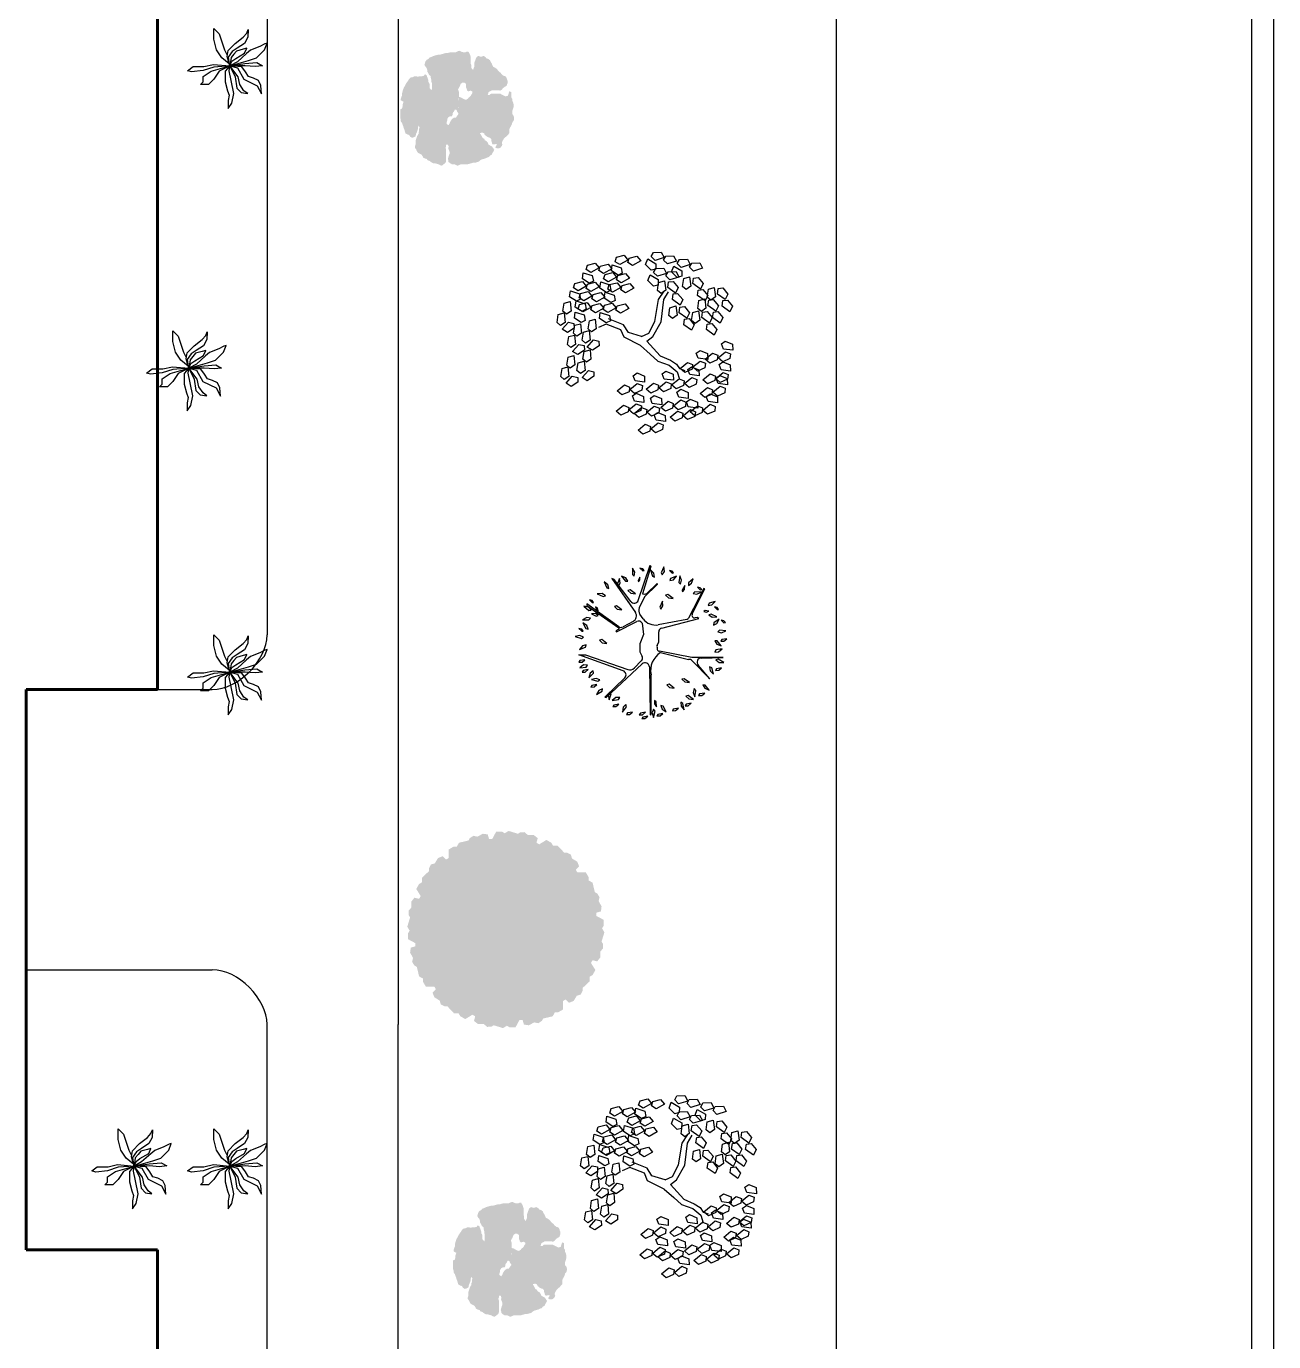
# Model space of a CAD drawing. Header units: millimetres. Extents: x -273369 to 399464, y -35443 to 194245.
# Drawn here: x -156769 to -145369, y -15001 to -2983 of the extents above; entities that cross this region are included whole.
import ezdxf

# ---------------------------------------------------------------- set-up
doc = ezdxf.new("R2010")
doc.units = ezdxf.units.MM
doc.linetypes.add('ACAD_ISO02W100', pattern=[15, 12, -3])
doc.layers.add('TREES', color=3, linetype='Continuous')

# ---------------------------------------------------------------- blocks, each defined once
blk = doc.blocks.new('R_TREE13')
at = {"layer": 'TREES', "color": 3}
for p, q in [((-577, 1185), (-609, 1159)), ((-575, 1160), (-577, 1185)), ((-331, 1155), (-407, 1192)), ((-407, 1192), (-341, 1098)), ((-390, 1229), (-343, 1279)), ((-377, 1278), (-390, 1229)), ((-345, 1304), (-377, 1278)), ((-343, 1279), (-345, 1304)), ((-197, 1314), (-209, 1201)), ((-209, 1201), (-182, 1170)), ((-164, 1237), (-197, 1314)), ((-182, 1170), (-164, 1237)), ((-18, 1279), (-61, 1330)), ((-61, 1330), (-45, 1241)), ((-45, 1241), (-16, 1223)), ((66, 1231), (-22, 1158)), ((-16, 1223), (-18, 1279)), ((36, 1153), (66, 1231)), ((171, 1185), (117, 1250)), ((117, 1250), (138, 1137)), ((174, 1116), (171, 1185)), ((282, 874), (269, 1263)), ((269, 1263), (269, 710)), ((359, 1276), (301, 1178)), ((301, 1178), (314, 1138)), ((314, 1138), (357, 1192)), ((357, 1192), (359, 1276)), ((497, 1186), (454, 1238)), ((454, 1238), (471, 1148)), ((499, 1130), (497, 1186)), ((-939, 940), (-948, 923)), ((-493, 719), (-939, 940)), ((-659, 1066), (-719, 1123)), ((-719, 1123), (-685, 1015)), ((-685, 1015), (-647, 998)), ((-647, 998), (-659, 1066)), ((-622, 1111), (-575, 1160)), ((-609, 1159), (-622, 1111)), ((-549, 1013), (-558, 945)), ((-558, 945), (-542, 926)), ((-531, 966), (-549, 1013)), ((-542, 926), (-531, 966)), ((-445, 1154), (-496, 1052)), ((-496, 1052), (-481, 1013)), ((-481, 1013), (-441, 1070)), ((-441, 1070), (-445, 1154)), ((-341, 1098), (-300, 1093)), ((-300, 1093), (-331, 1155)), ((-22, 1158), (-23, 1117)), ((-23, 1117), (36, 1153)), ((138, 1137), (174, 1116)), ((327, 719), (646, 1029)), ((646, 1029), (405, 821)), ((455, 1062), (436, 1025)), ((436, 1025), (505, 1034)), ((565, 1093), (455, 1062)), ((471, 1148), (499, 1130)), ((505, 1034), (565, 1093)), ((758, 949), (753, 908)), ((753, 908), (815, 940)), ((850, 1016), (758, 949)), ((815, 940), (850, 1016)), ((940, 887), (898, 939)), ((898, 939), (914, 849)), ((-1040, 708), (-1119, 736)), ((-1119, 736), (-1044, 651)), ((-1002, 651), (-1040, 708)), ((-973, 812), (-925, 861)), ((-960, 860), (-973, 812)), ((-927, 886), (-960, 860)), ((-948, 923), (-425, 655)), ((-925, 861), (-927, 886)), ((-881, 876), (-886, 762)), ((-886, 762), (-857, 733)), ((-844, 801), (-881, 876)), ((-857, 733), (-844, 801)), ((-415, 833), (-435, 808)), ((-435, 808), (-428, 769)), ((-249, 180), (-415, 833)), ((269, 710), (159, 141)), ((851, 781), (819, 755)), ((819, 755), (886, 735)), ((964, 764), (851, 781)), ((886, 735), (964, 764)), ((914, 849), (943, 832)), ((943, 832), (940, 887)), ((1012, 739), (943, 648)), ((1000, 656), (1012, 739)), ((1121, 650), (1078, 702)), ((1078, 702), (1095, 612)), ((-1091, 529), (-1169, 498)), ((-1169, 498), (-1055, 484)), ((-1024, 511), (-1091, 529)), ((-1055, 484), (-1024, 511)), ((-1044, 651), (-1002, 651)), ((-998, 587), (-920, 539)), ((-931, 584), (-998, 587)), ((-888, 549), (-931, 584)), ((-920, 539), (-888, 549)), ((-401, 623), (-307, 119)), ((184, 161), (306, 655)), ((715, 670), (646, 579)), ((646, 579), (654, 538)), ((654, 538), (703, 587)), ((703, 587), (715, 670)), ((943, 648), (951, 607)), ((951, 607), (1000, 656)), ((1082, 555), (1061, 519)), ((1061, 519), (1130, 523)), ((1194, 577), (1082, 555)), ((1095, 612), (1123, 595)), ((1123, 595), (1121, 650)), ((1130, 523), (1194, 577)), ((1208, 423), (1166, 475)), ((1166, 475), (1182, 385)), ((-1266, 317), (-1219, 367)), ((-1254, 366), (-1266, 317)), ((-1221, 391), (-1254, 366)), ((-1219, 367), (-1221, 391)), ((-1101, 391), (-1166, 444)), ((-1166, 444), (-1125, 338)), ((-1125, 338), (-1086, 323)), ((-1086, 323), (-1101, 391)), ((-770, 380), (-839, 289)), ((-839, 289), (-831, 248)), ((-831, 248), (-782, 297)), ((-782, 297), (-770, 380)), ((812, 401), (743, 310)), ((743, 310), (751, 269)), ((751, 269), (800, 318)), ((800, 318), (812, 401)), ((1229, 259), (1129, 204)), ((1182, 385), (1211, 368)), ((1184, 188), (1229, 259)), ((1211, 368), (1208, 423)), ((-1244, 227), (-1327, 220)), ((-1327, 220), (-1223, 173)), ((-1217, 43), (-1275, -18)), ((-1275, -18), (-1166, 15)), ((-1185, 189), (-1244, 227)), ((-1223, 173), (-1185, 189)), ((-1149, 53), (-1217, 43)), ((-1166, 15), (-1149, 53)), ((-861, -84), (-1032, 100)), ((-1032, 100), (-1019, 100)), ((-1019, 100), (-797, -126)), ((-639, 199), (-723, 193)), ((-723, 193), (-619, 146)), ((-581, 162), (-639, 199)), ((-619, 146), (-581, 162)), ((-5, 131), (-181, 127)), ((61, 100), (-5, 131)), ((96, 99), (130, 98)), ((1052, 80), (1032, 53)), ((1032, 53), (1087, 50)), ((1143, 87), (1052, 80)), ((1087, 50), (1143, 87)), ((1129, 204), (1120, 164)), ((1120, 164), (1184, 188)), ((1218, 62), (1184, 38)), ((1184, 38), (1249, 13)), ((1329, 37), (1218, 62)), ((1249, 13), (1329, 37)), ((1301, 150), (1259, 202)), ((1259, 202), (1275, 112)), ((1275, 112), (1303, 95)), ((1303, 95), (1301, 150)), ((-1359, -26), (-1337, -13)), ((-737, -234), (-1359, -26)), ((-1337, -13), (-855, -161)), ((-1308, -204), (-1260, -154)), ((-1295, -155), (-1308, -204)), ((-1262, -129), (-1295, -155)), ((-1260, -154), (-1262, -129)), ((-1099, -205), (-1149, -208)), ((-1149, -208), (-1088, -238)), ((-1065, -228), (-1099, -205)), ((-1088, -238), (-1065, -228)), ((-855, -161), (-849, -121)), ((-797, -126), (-603, -217)), ((-414, -147), (-494, -205)), ((-342, -168), (-337, -165)), ((-337, -165), (-133, -139)), ((-133, -139), (30, -206)), ((30, -206), (168, -206)), ((168, -206), (252, -166)), ((330, -180), (456, -303)), ((979, -799), (385, -163)), ((436, -38), (1280, -25)), ((1275, -4), (576, -8)), ((1281, -159), (1238, -107)), ((1238, -107), (1254, -197)), ((1254, -197), (1283, -215)), ((1280, -25), (1275, -4)), ((1283, -215), (1281, -159)), ((1348, -118), (1305, -66)), ((1305, -66), (1321, -156)), ((1321, -156), (1350, -173)), ((1350, -173), (1348, -118)), ((-1234, -296), (-1307, -336)), ((-1307, -336), (-1193, -337)), ((-1165, -307), (-1234, -296)), ((-1193, -337), (-1165, -307)), ((-1134, -454), (-1163, -532)), ((-1163, -532), (-1077, -458)), ((-1076, -416), (-1134, -454)), ((-1124, -699), (-526, -285)), ((-717, -365), (-1108, -662)), ((-1077, -458), (-1076, -416)), ((-853, -283), (-922, -374)), ((-922, -374), (-914, -415)), ((-914, -415), (-865, -366)), ((-865, -366), (-853, -283)), ((-367, -324), (-269, -501)), ((-183, -615), (-366, -258)), ((225, -1166), (483, -418)), ((1141, -443), (1101, -452)), ((1101, -452), (1150, -500)), ((1233, -511), (1141, -443)), ((1276, -386), (1233, -334)), ((1233, -334), (1249, -424)), ((1249, -424), (1278, -441)), ((1278, -441), (1276, -386)), ((-1108, -662), (-1124, -699)), ((-1038, -554), (-1121, -567)), ((-1121, -567), (-1015, -607)), ((-978, -588), (-1038, -554)), ((-1015, -607), (-978, -588)), ((-273, -578), (-678, -1139)), ((-647, -1139), (-250, -575)), ((-570, -525), (-639, -615)), ((-639, -615), (-631, -656)), ((-631, -656), (-582, -608)), ((-582, -608), (-570, -525)), ((-228, -577), (-198, -630)), ((-198, -630), (-183, -615)), ((506, -499), (221, -1281)), ((628, -471), (968, -824)), ((975, -562), (977, -631)), ((1010, -584), (975, -562)), ((977, -631), (1029, -697)), ((1029, -697), (1010, -584)), ((1094, -576), (1110, -666)), ((1136, -628), (1094, -576)), ((1110, -666), (1138, -683)), ((1138, -683), (1136, -628)), ((1150, -500), (1233, -511)), ((-1012, -770), (-1063, -836)), ((-1063, -836), (-958, -791)), ((-945, -751), (-1012, -770)), ((-958, -791), (-945, -751)), ((-819, -815), (-857, -873)), ((-857, -873), (-851, -957)), ((-851, -957), (-803, -853)), ((-803, -853), (-819, -815)), ((24, -787), (-45, -878)), ((-45, -878), (-37, -919)), ((-37, -919), (12, -870)), ((12, -870), (24, -787)), ((666, -914), (639, -978)), ((689, -949), (666, -914)), ((826, -865), (851, -929)), ((866, -873), (826, -865)), ((922, -973), (866, -873)), ((912, -713), (876, -733)), ((876, -733), (937, -764)), ((1020, -750), (912, -713)), ((937, -764), (1020, -750)), ((968, -824), (979, -799)), ((-746, -1095), (-698, -1045)), ((-733, -1046), (-746, -1095)), ((-700, -1021), (-733, -1046)), ((-698, -1045), (-700, -1021)), ((-678, -1139), (-647, -1139)), ((-636, -1194), (-559, -1109)), ((-616, -1112), (-636, -1194)), ((-594, -951), (-625, -991)), ((-625, -991), (-562, -965)), ((-563, -1068), (-616, -1112)), ((-554, -941), (-594, -951)), ((-559, -1109), (-563, -1068)), ((-562, -965), (-554, -941)), ((-473, -944), (-504, -990)), ((-504, -990), (-500, -1057)), ((-500, -1057), (-461, -975)), ((-461, -975), (-473, -944)), ((-422, -1075), (-433, -1144)), ((-433, -1144), (-394, -1218)), ((-391, -1104), (-422, -1075)), ((-394, -1218), (-391, -1104)), ((-294, -1140), (-340, -1210)), ((-340, -1210), (-239, -1157)), ((-229, -1117), (-294, -1140)), ((-239, -1157), (-229, -1117)), ((47, -1151), (64, -1218)), ((86, -1165), (47, -1151)), ((406, -1130), (403, -1199)), ((440, -1155), (406, -1130)), ((451, -1268), (440, -1155)), ((528, -1169), (485, -1117)), ((485, -1117), (502, -1207)), ((547, -1026), (506, -1030)), ((506, -1030), (549, -1084)), ((631, -1104), (547, -1026)), ((549, -1084), (631, -1104)), ((639, -978), (660, -1059)), ((660, -1059), (689, -949)), ((791, -1015), (748, -963)), ((748, -963), (765, -1053)), ((765, -1053), (793, -1070)), ((793, -1070), (791, -1015)), ((851, -929), (922, -973)), ((-240, -1281), (-193, -1231)), ((-228, -1232), (-240, -1281)), ((-195, -1206), (-228, -1232)), ((-193, -1231), (-195, -1206)), ((-85, -1202), (-116, -1264)), ((-116, -1264), (-100, -1346)), ((-100, -1346), (-64, -1238)), ((-64, -1238), (-85, -1202)), ((64, -1218), (130, -1270)), ((130, -1270), (86, -1165)), ((221, -1281), (225, -1166)), ((353, -1226), (310, -1174)), ((310, -1174), (326, -1264)), ((326, -1264), (355, -1281)), ((355, -1281), (353, -1226)), ((403, -1199), (451, -1268)), ((502, -1207), (530, -1225)), ((530, -1225), (528, -1169))]:
    blk.add_line(p, q, dxfattribs=at)
for centre, radius, start, end in [((-473, 760), 45.5, 243.64, 10.6014), ((356, 877), 74.2, 181.8634, 310.8225), ((379, 666), 74.2, 134.2448, 188.0202), ((-446, 614), 45.5, 10.6014, 62.8786), ((-569, 70), 267, 305.6088, 10.6014), ((-182, 197), 69.3, 194.2079, 271.0805), ((80, 142), 45.5, 245.2333, 290.9483), ((113, 140), 45.5, 290.9483, 1.3032), ((501, 356), 372, 211.6861, 281.6811), ((-894, -115), 45.5, 351.8668, 43.0362), ((-559, -115), 111, 246.551, 305.6088), ((-304, -226), 69.3, 123.3556, 207.1442), ((281, -229), 69.3, 45.654, 114.8963), ((439, -112), 74.2, 91.721, 223.4992), ((-761, -305), 74.2, 305.6088, 71.5971), ((-464, -377), 111, 28.8202, 123.7178), ((378, -382), 111, 341.1475, 45.654), ((576, -524), 74.2, 45.654, 159.9847), ((-334, -537), 74.2, 322.3062, 28.8202), ((-239, -584), 13.6, 28.8202, 142.9276)]:
    blk.add_arc(centre, radius, start, end, dxfattribs=at)
blk = doc.blocks.new('R_TREE9')
at = {"layer": 'TREES', "color": 3}
for p, q in [((-699, 992), (-617, 1059)), ((-617, 1059), (-545, 1024)), ((-540, 1054), (-459, 1120)), ((-532, 993), (-540, 1054)), ((-386, 1085), (-460, 983)), ((-459, 1120), (-386, 1085)), ((3, 1024), (43, 1121)), ((43, 1121), (124, 1124)), ((124, 1124), (108, 1000)), ((143, 1027), (171, 1094)), ((171, 1094), (232, 1087)), ((232, 1087), (275, 991)), ((278, 993), (318, 1090)), ((318, 1090), (399, 1093)), ((399, 1093), (382, 969)), ((418, 996), (445, 1063)), ((445, 1063), (506, 1056)), ((459, 955), (499, 1052)), ((499, 1052), (580, 1055)), ((506, 1056), (550, 960)), ((580, 1055), (563, 931)), ((-707, 879), (-583, 895)), ((-683, 802), (-707, 879)), ((-690, 932), (-699, 992)), ((-618, 922), (-690, 932)), ((-545, 1024), (-618, 922)), ((-583, 895), (-540, 835)), ((-547, 867), (-465, 934)), ((-460, 983), (-532, 993)), ((-393, 899), (-466, 797)), ((-465, 934), (-393, 899)), ((-388, 928), (-307, 995)), ((-380, 868), (-388, 928)), ((-235, 960), (-308, 858)), ((-307, 995), (-235, 960)), ((-231, 847), (-149, 914)), ((-77, 878), (-150, 777)), ((-149, 914), (-77, 878)), ((39, 974), (3, 1024)), ((108, 1000), (39, 974)), ((222, 930), (143, 1027)), ((161, 858), (189, 926)), ((189, 926), (250, 918)), ((275, 991), (222, 930)), ((250, 918), (294, 822)), ((314, 943), (278, 993)), ((382, 969), (314, 943)), ((497, 899), (418, 996)), ((436, 827), (464, 895)), ((495, 906), (459, 955)), ((464, 895), (525, 887)), ((563, 931), (495, 906)), ((550, 960), (497, 899)), ((525, 887), (568, 791)), ((599, 958), (626, 1026)), ((678, 861), (599, 958)), ((626, 1026), (687, 1018)), ((731, 922), (678, 861)), ((687, 1018), (731, 922)), ((698, 824), (739, 921)), ((739, 921), (819, 924)), ((819, 924), (803, 800)), ((838, 827), (866, 894)), ((866, 894), (927, 887)), ((927, 887), (970, 791)), ((-1032, 688), (-960, 724)), ((-960, 724), (-923, 604)), ((-839, 667), (-757, 734)), ((-685, 698), (-758, 597)), ((-757, 734), (-685, 698)), ((-579, 788), (-683, 802)), ((-681, 728), (-599, 795)), ((-672, 667), (-681, 728)), ((-527, 760), (-600, 658)), ((-599, 795), (-527, 760)), ((-540, 835), (-579, 788)), ((-555, 754), (-431, 769)), ((-532, 676), (-555, 754)), ((-538, 807), (-547, 867)), ((-466, 797), (-538, 807)), ((-431, 769), (-388, 710)), ((-388, 710), (-427, 662)), ((-389, 786), (-307, 853)), ((-381, 725), (-389, 786)), ((-308, 716), (-381, 725)), ((-308, 858), (-380, 868)), ((-235, 817), (-308, 716)), ((-307, 853), (-235, 817)), ((-223, 786), (-231, 847)), ((-150, 777), (-223, 786)), ((126, 692), (166, 790)), ((241, 761), (161, 858)), ((166, 790), (247, 793)), ((247, 793), (230, 669)), ((294, 822), (241, 761)), ((266, 695), (294, 763)), ((294, 763), (354, 755)), ((354, 755), (398, 659)), ((516, 730), (436, 827)), ((568, 791), (516, 730)), ((617, 789), (645, 857)), ((697, 693), (617, 789)), ((645, 857), (706, 849)), ((749, 754), (697, 693)), ((734, 774), (698, 824)), ((706, 849), (749, 754)), ((803, 800), (734, 774)), ((918, 730), (838, 827)), ((857, 658), (885, 726)), ((885, 726), (945, 718)), ((970, 791), (918, 730)), ((945, 718), (989, 622)), ((-1079, 525), (-1007, 561)), ((-1075, 419), (-1079, 525)), ((-1028, 582), (-1032, 688)), ((-975, 552), (-1028, 582)), ((-1007, 561), (-970, 441)), ((-923, 604), (-975, 552)), ((-847, 553), (-723, 569)), ((-824, 476), (-847, 553)), ((-830, 606), (-839, 667)), ((-758, 597), (-830, 606)), ((-723, 569), (-681, 510)), ((-600, 658), (-672, 667)), ((-427, 662), (-532, 676)), ((-453, 485), (-372, 552)), ((-397, 672), (-273, 688)), ((-374, 595), (-397, 672)), ((-269, 581), (-374, 595)), ((-372, 552), (-299, 517)), ((-295, 547), (-214, 613)), ((-287, 486), (-295, 547)), ((-273, 688), (-231, 629)), ((-231, 629), (-269, 581)), ((-214, 613), (-141, 578)), ((-141, 578), (-214, 476)), ((162, 643), (126, 692)), ((230, 669), (162, 643)), ((345, 598), (266, 695)), ((284, 527), (312, 594)), ((364, 430), (284, 527)), ((312, 594), (373, 587)), ((342, 580), (382, 677)), ((378, 530), (342, 580)), ((398, 659), (345, 598)), ((373, 587), (416, 491)), ((446, 556), (378, 530)), ((382, 677), (463, 680)), ((463, 680), (446, 556)), ((482, 582), (510, 650)), ((561, 486), (482, 582)), ((510, 650), (570, 643)), ((614, 547), (561, 486)), ((570, 643), (614, 547)), ((640, 436), (680, 533)), ((680, 533), (761, 536)), ((761, 536), (744, 412)), ((768, 561), (809, 658)), ((804, 511), (768, 561)), ((873, 537), (804, 511)), ((809, 658), (889, 661)), ((936, 561), (857, 658)), ((889, 661), (873, 537)), ((908, 564), (936, 631)), ((988, 467), (908, 564)), ((936, 631), (997, 624)), ((989, 622), (936, 561)), ((1040, 528), (988, 467)), ((997, 624), (1040, 528)), ((-1125, 343), (-1053, 380)), ((-1021, 389), (-1075, 419)), ((-1053, 380), (-1016, 260)), ((-970, 441), (-1021, 389)), ((-989, 344), (-927, 453)), ((-927, 453), (-854, 450)), ((-915, 375), (-843, 411)), ((-911, 269), (-915, 375)), ((-839, 391), (-914, 316)), ((-854, 450), (-839, 391)), ((-843, 411), (-806, 291)), ((-719, 462), (-824, 476)), ((-786, 335), (-705, 402)), ((-681, 510), (-719, 462)), ((-705, 402), (-632, 367)), ((-632, 367), (-705, 265)), ((-628, 396), (-547, 463)), ((-620, 336), (-628, 396)), ((-547, 463), (-474, 428)), ((-474, 428), (-547, 326)), ((-462, 372), (-338, 388)), ((-438, 295), (-462, 372)), ((-445, 425), (-453, 485)), ((-372, 415), (-445, 425)), ((-299, 517), (-372, 415)), ((-338, 388), (-295, 328)), ((-214, 476), (-287, 486)), ((256, 302), (308, 383)), ((308, 383), (367, 421)), ((320, 283), (408, 389)), ((416, 491), (364, 430)), ((367, 421), (390, 489)), ((408, 389), (507, 421)), ((500, 414), (528, 482)), ((580, 317), (500, 414)), ((528, 482), (589, 474)), ((632, 378), (580, 317)), ((589, 474), (632, 378)), ((676, 386), (640, 436)), ((744, 412), (676, 386)), ((780, 439), (808, 506)), ((859, 342), (780, 439)), ((808, 506), (868, 499)), ((912, 403), (859, 342)), ((868, 499), (912, 403)), ((927, 395), (955, 463)), ((1006, 298), (927, 395)), ((955, 463), (1015, 455)), ((1059, 359), (1006, 298)), ((1015, 455), (1059, 359)), ((-1172, 180), (-1100, 217)), ((-1168, 75), (-1172, 180)), ((-1121, 238), (-1125, 343)), ((-1068, 208), (-1121, 238)), ((-1100, 217), (-1063, 97)), ((-1016, 260), (-1068, 208)), ((-914, 316), (-989, 344)), ((-962, 212), (-890, 248)), ((-958, 106), (-962, 212)), ((-858, 239), (-911, 269)), ((-890, 248), (-853, 128)), ((-806, 291), (-858, 239)), ((-795, 222), (-671, 238)), ((-771, 145), (-795, 222)), ((-778, 275), (-786, 335)), ((-705, 265), (-778, 275)), ((-671, 238), (-628, 178)), ((-628, 178), (-667, 131)), ((-545, 145), (-656, 220)), ((-545, 214), (-650, 277)), ((-547, 326), (-620, 336)), ((-253, 177), (-545, 214)), ((-334, 281), (-438, 295)), ((-295, 328), (-334, 281)), ((-60, 70), (-253, 177)), ((197, 164), (256, 302)), ((267, 133), (320, 283)), ((400, 242), (441, 339)), ((436, 192), (400, 242)), ((505, 218), (436, 192)), ((441, 339), (521, 342)), ((521, 342), (505, 218)), ((540, 244), (568, 312)), ((620, 148), (540, 244)), ((568, 312), (629, 305)), ((672, 209), (620, 148)), ((629, 305), (672, 209)), ((722, 85), (762, 183)), ((762, 183), (843, 186)), ((798, 270), (826, 338)), ((878, 173), (798, 270)), ((826, 338), (887, 330)), ((843, 186), (826, 61)), ((930, 234), (878, 173)), ((887, 330), (930, 234)), ((944, 135), (984, 233)), ((984, 233), (1065, 236)), ((1065, 236), (1048, 111)), ((1083, 138), (1111, 206)), ((1111, 206), (1172, 198)), ((1172, 198), (1216, 102)), ((-1115, 45), (-1168, 75)), ((-1063, 97), (-1115, 45)), ((-1083, 0), (-1020, 108)), ((-1020, 108), (-947, 106)), ((-933, 47), (-1007, -28)), ((-905, 76), (-958, 106)), ((-947, 106), (-933, 47)), ((-853, 128), (-905, 76)), ((-873, 31), (-810, 140)), ((-797, 3), (-873, 31)), ((-810, 140), (-737, 137)), ((-723, 78), (-797, 3)), ((-667, 131), (-771, 145)), ((-737, 137), (-723, 78)), ((-258, 95), (-545, 145)), ((-101, 14), (-258, 95)), ((-60, -80), (-101, 14)), ((4, -11), (-60, 70)), ((4, -11), (197, 164)), ((63, -93), (174, 33)), ((174, 33), (267, 133)), ((559, 76), (587, 144)), ((638, -21), (559, 76)), ((587, 144), (647, 136)), ((691, 40), (638, -21)), ((647, 136), (691, 40)), ((757, 36), (722, 85)), ((826, 61), (757, 36)), ((861, 88), (889, 156)), ((941, -9), (861, 88)), ((889, 156), (950, 148)), ((994, 52), (941, -9)), ((979, 86), (944, 135)), ((950, 148), (994, 52)), ((1048, 111), (979, 86)), ((1163, 41), (1083, 138)), ((1102, -31), (1130, 37)), ((1130, 37), (1191, 30)), ((1216, 102), (1163, 41)), ((1191, 30), (1234, -66)), ((-1119, -142), (-1057, -91)), ((-1093, -244), (-1119, -142)), ((-1007, -28), (-1083, 0)), ((-1057, -91), (-996, -201)), ((-60, -80), (-112, -255)), ((63, -93), (-48, -312)), ((424, -140), (464, -43)), ((460, -190), (424, -140)), ((528, -164), (460, -190)), ((464, -43), (545, -40)), ((545, -40), (528, -164)), ((564, -137), (591, -70)), ((643, -234), (564, -137)), ((591, -70), (652, -77)), ((696, -173), (643, -234)), ((652, -77), (696, -173)), ((692, -153), (733, -55)), ((728, -202), (692, -153)), ((733, -55), (813, -52)), ((813, -52), (797, -176)), ((832, -150), (860, -82)), ((912, -247), (832, -150)), ((860, -82), (921, -90)), ((880, -81), (908, -13)), ((959, -177), (880, -81)), ((908, -13), (969, -20)), ((921, -90), (964, -186)), ((1012, -116), (959, -177)), ((969, -20), (1012, -116)), ((1181, -127), (1102, -31)), ((1234, -66), (1181, -127)), ((-1131, -311), (-1068, -261)), ((-1105, -413), (-1131, -311)), ((-1035, -262), (-1093, -244)), ((-1068, -261), (-1007, -370)), ((-996, -201), (-1035, -262)), ((-967, -350), (-895, -336)), ((-895, -336), (-869, -392)), ((-892, -292), (-829, -241)), ((-866, -394), (-892, -292)), ((-829, -241), (-768, -351)), ((-757, -236), (-695, -185)), ((-731, -338), (-757, -236)), ((-673, -356), (-731, -338)), ((-695, -185), (-633, -294)), ((-633, -294), (-673, -356)), ((-489, -299), (-426, -248)), ((-463, -401), (-489, -299)), ((-426, -248), (-365, -357)), ((-212, -318), (-293, -518)), ((-112, -255), (-212, -318)), ((-48, -312), (-147, -355)), ((582, -306), (610, -238)), ((662, -403), (582, -306)), ((610, -238), (671, -246)), ((714, -342), (662, -403)), ((671, -246), (714, -342)), ((797, -176), (728, -202)), ((851, -318), (879, -251)), ((930, -415), (851, -318)), ((879, -251), (939, -258)), ((964, -186), (912, -247)), ((939, -258), (983, -354)), ((-1046, -431), (-1105, -413)), ((-1007, -370), (-1046, -431)), ((-1014, -524), (-952, -473)), ((-1005, -469), (-967, -350)), ((-926, -480), (-1005, -469)), ((-952, -473), (-890, -582)), ((-869, -392), (-926, -480)), ((-903, -461), (-840, -411)), ((-877, -563), (-903, -461)), ((-807, -412), (-866, -394)), ((-840, -411), (-779, -520)), ((-779, -520), (-819, -582)), ((-768, -351), (-807, -412)), ((-778, -619), (-740, -500)), ((-769, -405), (-706, -354)), ((-743, -507), (-769, -405)), ((-684, -525), (-743, -507)), ((-740, -500), (-668, -487)), ((-706, -354), (-645, -464)), ((-645, -464), (-684, -525)), ((-668, -487), (-641, -542)), ((-643, -563), (-605, -444)), ((-605, -444), (-533, -430)), ((-507, -485), (-564, -574)), ((-533, -430), (-507, -485)), ((-500, -468), (-437, -417)), ((-474, -570), (-500, -468)), ((-404, -419), (-463, -401)), ((-437, -417), (-376, -526)), ((-365, -357), (-404, -419)), ((-375, -626), (-337, -506)), ((-337, -506), (-265, -493)), ((-265, -493), (-238, -548)), ((-147, -355), (-223, -549)), ((983, -354), (930, -415)), ((-1026, -693), (-963, -642)), ((-1000, -795), (-1026, -693)), ((-988, -626), (-1014, -524)), ((-930, -644), (-988, -626)), ((-963, -642), (-902, -752)), ((-890, -582), (-930, -644)), ((-819, -582), (-877, -563)), ((-698, -630), (-778, -619)), ((-775, -693), (-712, -642)), ((-749, -795), (-775, -693)), ((-712, -642), (-651, -751)), ((-641, -542), (-698, -630)), ((-564, -574), (-643, -563)), ((-641, -618), (-578, -567)), ((-614, -720), (-641, -618)), ((-578, -567), (-517, -676)), ((-517, -676), (-556, -738)), ((-494, -630), (-432, -579)), ((-468, -732), (-494, -630)), ((-416, -588), (-474, -570)), ((-432, -579), (-371, -689)), ((-376, -526), (-416, -588)), ((-371, -689), (-410, -750)), ((-295, -637), (-375, -626)), ((-238, -548), (-295, -637)), ((-285, -692), (-161, -680)), ((-264, -770), (-285, -692)), ((-223, -549), (-177, -650)), ((-161, -680), (-120, -741)), ((-13, -715), (4, -644)), ((4, -644), (65, -642)), ((65, -642), (124, -729)), ((-941, -813), (-1000, -795)), ((-902, -752), (-941, -813)), ((-900, -851), (-862, -732)), ((-821, -862), (-900, -851)), ((-862, -732), (-790, -718)), ((-764, -773), (-821, -862)), ((-790, -718), (-764, -773)), ((-786, -862), (-724, -811)), ((-760, -964), (-786, -862)), ((-690, -813), (-749, -795)), ((-724, -811), (-662, -920)), ((-651, -751), (-690, -813)), ((-652, -787), (-589, -736)), ((-626, -889), (-652, -787)), ((-556, -738), (-614, -720)), ((-589, -736), (-528, -845)), ((-528, -845), (-567, -907)), ((-527, -945), (-488, -825)), ((-506, -799), (-443, -749)), ((-480, -901), (-506, -799)), ((-488, -825), (-417, -812)), ((-410, -750), (-468, -732)), ((-390, -867), (-447, -956)), ((-443, -749), (-382, -858)), ((-382, -858), (-421, -920)), ((-417, -812), (-390, -867)), ((-380, -957), (-342, -838)), ((-342, -838), (-270, -825)), ((-270, -825), (-244, -880)), ((-160, -787), (-264, -770)), ((-120, -741), (-160, -787)), ((-135, -771), (-10, -759)), ((-114, -849), (-135, -771)), ((-10, -866), (-114, -849)), ((81, -798), (-13, -715)), ((-10, -759), (30, -820)), ((30, -820), (-10, -866)), ((46, -909), (63, -838)), ((63, -838), (124, -836)), ((124, -729), (81, -798)), ((118, -761), (242, -749)), ((139, -839), (118, -761)), ((124, -836), (182, -923)), ((243, -856), (139, -839)), ((242, -749), (283, -810)), ((283, -810), (243, -856)), ((268, -840), (393, -828)), ((289, -918), (268, -840)), ((390, -784), (407, -712)), ((484, -867), (390, -784)), ((393, -828), (433, -889)), ((407, -712), (468, -710)), ((468, -710), (527, -798)), ((527, -798), (484, -867)), ((-702, -982), (-760, -964)), ((-662, -920), (-702, -982)), ((-661, -1020), (-623, -901)), ((-581, -1031), (-661, -1020)), ((-567, -907), (-626, -889)), ((-623, -901), (-551, -887)), ((-524, -942), (-581, -1031)), ((-551, -887), (-524, -942)), ((-447, -956), (-527, -945)), ((-519, -1024), (-394, -1012)), ((-498, -1102), (-519, -1024)), ((-421, -920), (-480, -901)), ((-394, -1012), (-354, -1073)), ((-301, -968), (-380, -957)), ((-244, -880), (-301, -968)), ((-246, -1047), (-229, -975)), ((-229, -975), (-168, -973)), ((-227, -886), (-102, -874)), ((-206, -964), (-227, -886)), ((-102, -981), (-206, -964)), ((-168, -973), (-110, -1061)), ((-102, -874), (-62, -935)), ((-62, -935), (-102, -981)), ((-77, -965), (48, -953)), ((-56, -1043), (-77, -965)), ((139, -992), (46, -909)), ((48, -953), (89, -1014)), ((89, -1014), (48, -1060)), ((182, -923), (139, -992)), ((194, -974), (318, -962)), ((215, -1052), (194, -974)), ((393, -935), (289, -918)), ((318, -962), (359, -1023)), ((359, -1023), (319, -1069)), ((344, -1053), (469, -1041)), ((433, -889), (393, -935)), ((466, -996), (483, -925)), ((560, -1079), (466, -996)), ((469, -1041), (509, -1102)), ((483, -925), (544, -923)), ((544, -923), (603, -1011)), ((603, -1011), (560, -1079)), ((-394, -1119), (-498, -1102)), ((-354, -1073), (-394, -1119)), ((-369, -1103), (-244, -1091)), ((-348, -1181), (-369, -1103)), ((-244, -1198), (-348, -1181)), ((-153, -1130), (-246, -1047)), ((-244, -1091), (-204, -1152)), ((-204, -1152), (-244, -1198)), ((-110, -1061), (-153, -1130)), ((48, -1060), (-56, -1043)), ((319, -1069), (215, -1052)), ((365, -1130), (344, -1053)), ((469, -1148), (365, -1130)), ((509, -1102), (469, -1148))]:
    blk.add_line(p, q, dxfattribs=at)
blk = doc.blocks.new('R_TREE8')
at = {"layer": 'TREES', "color": 3}
for p, q in [((-4, 1005), (-86, 880)), ((-4, 818), (-4, 1005)), ((-694, 461), (-793, 655)), ((-793, 655), (-781, 455)), ((-308, 624), (-466, 649)), ((-466, 649), (-378, 580)), ((-86, 880), (-139, 649)), ((-139, 649), (-74, 336)), ((-22, 686), (-4, 818)), ((13, 580), (-22, 686)), ((-781, 455), (-723, 336)), ((-723, 336), (-606, 279)), ((-372, 304), (-694, 461)), ((-378, 580), (-279, 436)), ((-209, 517), (-308, 624)), ((-279, 436), (-238, 254)), ((-168, 254), (-209, 517)), ((-74, 336), (-28, 110)), ((72, 367), (13, 580)), ((72, 117), (72, 367)), ((341, 305), (468, 432)), ((468, 432), (659, 432)), ((659, 432), (595, 369)), ((595, 369), (595, 242)), ((-822, -15), (-647, 4)), ((-647, 4), (-407, -15)), ((-606, 279), (-483, 242)), ((-483, 242), (-413, 129)), ((-413, 129), (-326, 10)), ((-226, 35), (-372, 304)), ((-326, 10), (-40, -12)), ((-238, 254), (-40, -12)), ((-40, -12), (-226, 35)), ((-40, -12), (-168, 254)), ((-40, -12), (72, 117)), ((405, 115), (-40, -12)), ((-40, -12), (214, 115)), ((-28, 110), (-40, -12)), ((-40, -12), (340, 17)), ((214, 115), (341, 305)), ((340, 17), (597, 98)), ((580, 4), (352, -46)), ((595, 242), (405, 115)), ((837, 4), (580, 4)), ((597, 98), (872, 135)), ((971, 104), (837, 4)), ((872, 135), (971, 104)), ((-738, -266), (-865, -393)), ((-682, -90), (-822, -15)), ((-675, -203), (-738, -266)), ((-402, -65), (-682, -90)), ((-484, -139), (-675, -203)), ((-536, -384), (-437, -303)), ((-40, -12), (-484, -139)), ((-437, -303), (-220, -109)), ((-407, -15), (-40, -12)), ((-40, -12), (-402, -65)), ((-180, -190), (-390, -315)), ((-220, -109), (-40, -12)), ((-197, -365), (-133, -290)), ((-86, -121), (-180, -190)), ((-133, -290), (-69, -209)), ((-98, -353), (-4, -215)), ((-40, -12), (-86, -121)), ((-69, -209), (-40, -12)), ((352, -46), (-40, -12)), ((-40, -12), (25, -234)), ((-4, -215), (-22, -59)), ((-22, -59), (151, -203)), ((25, -234), (-4, -378)), ((87, -393), (24, -266)), ((151, -203), (278, -393)), ((-865, -393), (-927, -553)), ((-927, -553), (-875, -534)), ((-875, -534), (-752, -472)), ((-752, -472), (-536, -384)), ((-472, -691), (-390, -547)), ((-390, -315), (-442, -434)), ((-442, -434), (-361, -409)), ((-390, -547), (-215, -434)), ((-361, -409), (-197, -365)), ((-168, -547), (-361, -691)), ((-215, -434), (-98, -353)), ((-4, -378), (-168, -547)), ((151, -584), (87, -393)), ((214, -774), (151, -584)), ((278, -393), (341, -647)), ((-477, -878), (-472, -691)), ((-442, -791), (-477, -878)), ((-361, -691), (-442, -791)), ((341, -901), (214, -774)), ((341, -647), (341, -901))]:
    blk.add_line(p, q, dxfattribs=at)

msp = doc.modelspace()

# ---------------------------------------------------------------- hatches: boundary and pattern name
h = msp.add_hatch(color=256)
h.dxf.hatch_style = 1
h.set_gradient(color1=(63, 127, 79), color2=(0, 153, 0), rotation=147, tint=1)
h.paths.add_polyline_path([(-152669.818, -4229.8), (-152636.201, -4220.225), (-152621.625, -4207.746), (-152605.324, -4199.04), (-152571.913, -4189.523), (-152557.131, -4181.629), (-152540.83, -4176.986), (-152530.199, -4163.637), (-152513.899, -4154.931), (-152508.938, -4141.583), (-152498.307, -4124.171), (-152492.637, -4110.822), (-152503.268, -4093.411), (-152513.899, -4080.062), (-152544.616, -4063.657), (-152551.461, -4045.239), (-152562.801, -4031.891), (-152578.393, -4023.185), (-152584.062, -4009.836), (-152600.363, -4001.131), (-152605.324, -3987.782), (-152622.987, -3958.854), (-152600.363, -3952.959), (-152584.062, -3961.665), (-152578.393, -3975.013), (-152562.801, -3987.782), (-152546.5, -3997.068), (-152530.199, -4001.131), (-152519.568, -4014.479), (-152519.568, -4027.828), (-152509.149, -4059.826), (-152498.307, -4062.651), (-152482.006, -4058.588), (-152465.705, -4062.651), (-152476.336, -4076), (-152482.006, -4089.348), (-152465.705, -4098.054), (-152450.113, -4098.054), (-152433.813, -4089.348), (-152423.182, -4076), (-152417.512, -4062.651), (-152423.182, -4049.302), (-152417.512, -4031.891), (-152401.211, -4005.193), (-152379.95, -3987.782), (-152363.649, -3970.37), (-152353.018, -3957.022), (-152353.018, -3922.199), (-152348.057, -3908.85), (-152337.426, -3891.439), (-152331.756, -3878.09), (-152326.795, -3860.678), (-152315.456, -3847.33), (-152310.495, -3829.918), (-152310.495, -3816.57), (-152315.456, -3799.158), (-152326.795, -3785.809), (-152326.795, -3755.049), (-152315.456, -3720.226), (-152315.456, -3693.529), (-152321.125, -3676.117), (-152326.795, -3662.769), (-152326.795, -3645.357), (-152337.426, -3632.009), (-152337.426, -3583.837), (-152353.018, -3575.131), (-152358.688, -3588.48), (-152366.848, -3617.119), (-152390.581, -3623.303), (-152439.483, -3597.186), (-152519.568, -3597.186), (-152535.869, -3609.954), (-152551.461, -3609.954), (-152543.922, -3583.495), (-152511.961, -3566.426), (-152455.074, -3566.426), (-152438.774, -3570.488), (-152423.182, -3561.783), (-152412.551, -3548.434), (-152396.25, -3535.665), (-152379.95, -3526.96), (-152369.319, -3498.355), (-152369.319, -3482.851), (-152374.989, -3469.502), (-152379.95, -3452.091), (-152390.581, -3438.742), (-152406.881, -3434.679), (-152423.182, -3421.33), (-152433.813, -3407.982), (-152450.113, -3395.213), (-152471.375, -3368.516), (-152503.06, -3351.594), (-152515.936, -3321.278), (-152525.238, -3306.996), (-152530.199, -3293.647), (-152546.5, -3280.878), (-152562.801, -3276.235), (-152573.432, -3262.887), (-152589.024, -3254.181), (-152613.656, -3261.197), (-152637.217, -3254.181), (-152653.517, -3262.887), (-152659.187, -3276.235), (-152664.148, -3289.584), (-152669.818, -3302.933), (-152674.779, -3320.344), (-152674.779, -3351.104), (-152680.449, -3364.453), (-152686.119, -3381.865), (-152701.711, -3362.286), (-152701.711, -3337.756), (-152707.381, -3324.407), (-152707.381, -3262.887), (-152712.342, -3245.475), (-152718.011, -3232.126), (-152728.642, -3214.715), (-152744.943, -3214.715), (-152753.637, -3219.358), (-152776.836, -3219.358), (-152793.136, -3214.715), (-152809.437, -3206.009), (-152825.029, -3210.652), (-152841.33, -3219.358), (-152889.523, -3219.358), (-152905.824, -3223.421), (-152922.124, -3228.064), (-152937.716, -3228.064), (-152954.017, -3232.126), (-152970.318, -3236.77), (-152985.91, -3241.413), (-153002.21, -3241.413), (-153018.511, -3245.475), (-153051.922, -3254.992), (-153066.704, -3262.887), (-153083.005, -3267.53), (-153093.636, -3280.878), (-153109.936, -3289.584), (-153120.567, -3302.933), (-153129.926, -3335.777), (-153120.567, -3351.104), (-153109.936, -3364.453), (-153104.267, -3381.865), (-153104.267, -3395.213), (-153093.636, -3412.625), (-153087.966, -3425.974), (-153072.374, -3438.742), (-153072.374, -3452.091), (-153066.704, -3474.145), (-153066.704, -3487.494), (-153061.034, -3504.905), (-153061.034, -3553.077), (-153066.704, -3566.426), (-153083.005, -3545.958), (-153083.005, -3508.968), (-153093.636, -3491.557), (-153093.636, -3478.208), (-153098.597, -3460.796), (-153104.267, -3447.448), (-153109.936, -3430.036), (-153125.528, -3421.331), (-153136.159, -3434.679), (-153152.46, -3438.742), (-153173.722, -3438.742), (-153190.022, -3443.385), (-153206.323, -3438.742), (-153221.915, -3438.742), (-153238.216, -3447.448), (-153259.477, -3452.091), (-153270.817, -3465.439), (-153281.448, -3482.851), (-153292.079, -3496.2), (-153302.71, -3513.611), (-153308.379, -3526.96), (-153319.01, -3544.371), (-153323.971, -3557.72), (-153329.641, -3575.131), (-153334.602, -3597.186), (-153334.602, -3614.597), (-153340.272, -3627.946), (-153345.942, -3645.357), (-153345.942, -3658.706), (-153321.108, -3671.969), (-153329.641, -3698.172), (-153329.641, -3711.521), (-153334.602, -3732.995), (-153350.903, -3742.281), (-153350.903, -3821.213), (-153345.942, -3834.561), (-153345.942, -3851.973), (-153334.602, -3865.322), (-153329.641, -3882.733), (-153323.971, -3896.082), (-153319.01, -3913.493), (-153313.34, -3926.842), (-153308.379, -3944.253), (-153302.71, -3961.665), (-153286.409, -3970.37), (-153270.817, -3975.013), (-153259.477, -3992.425), (-153243.885, -4001.131), (-153227.585, -3997.068), (-153211.284, -3987.782), (-153206.323, -3966.308), (-153200.653, -3952.959), (-153195.692, -3939.61), (-153190.022, -3922.199), (-153190.022, -3908.85), (-153184.353, -3891.439), (-153173.722, -3904.787), (-153179.391, -3922.199), (-153179.391, -3939.61), (-153184.353, -3952.959), (-153184.353, -3966.308), (-153195.692, -3983.719), (-153200.653, -3997.068), (-153211.284, -4029.714), (-153211.284, -4062.651), (-153216.954, -4080.062), (-153216.954, -4093.411), (-153206.323, -4106.76), (-153200.653, -4120.109), (-153190.022, -4137.52), (-153158.718, -4154.239), (-153146.79, -4168.28), (-153141.829, -4181.629), (-153125.528, -4190.335), (-153109.936, -4194.397), (-153098.597, -4207.746), (-153083.005, -4212.389), (-153066.704, -4225.157), (-153050.403, -4233.863), (-153034.812, -4233.863), (-153002.21, -4243.149), (-152985.91, -4251.855), (-152970.318, -4255.918), (-152954.017, -4243.149), (-152937.716, -4229.8), (-152932.755, -4216.452), (-152932.755, -4106.76), (-152937.716, -4093.411), (-152932.755, -4080.062), (-152932.755, -4062.651), (-152916.454, -4062.651), (-152908.324, -4081.792), (-152913.001, -4096.154), (-152905.824, -4115.465), (-152900.154, -4128.814), (-152900.154, -4146.226), (-152905.824, -4159.574), (-152915.459, -4193.391), (-152910.785, -4207.746), (-152910.785, -4221.095), (-152895.193, -4233.863), (-152878.892, -4243.149), (-152854.606, -4243.149), (-152830.699, -4255.918), (-152814.398, -4251.855), (-152798.806, -4243.149), (-152734.312, -4243.149), (-152687.448, -4229.8)])
h.paths.add_polyline_path([(-152734.312, -3645.357), (-152749.904, -3654.063), (-152766.205, -3650), (-152782.505, -3640.714), (-152798.806, -3632.009), (-152814.398, -3627.946), (-152820.068, -3755.049), (-152814.398, -3597.186), (-152814.398, -3583.837), (-152822.903, -3557.72), (-152809.437, -3535.665), (-152803.767, -3522.317), (-152798.806, -3508.968), (-152782.505, -3496.2), (-152766.205, -3496.2), (-152749.904, -3508.968), (-152749.904, -3539.728), (-152744.943, -3553.077), (-152739.273, -3570.488), (-152728.5, -3576.504), (-152707.381, -3570.488), (-152691.08, -3579.194), (-152691.08, -3592.543), (-152701.711, -3605.891), (-152707.381, -3619.24), (-152723.681, -3632.009)], flags=16)
h.paths.add_polyline_path([(-152820.068, -3777.104), (-152830.699, -3763.755), (-152836.369, -3746.344), (-152851.96, -3742.281), (-152862.591, -3763.755), (-152873.222, -3777.104), (-152873.222, -3790.452), (-152878.892, -3803.801), (-152895.193, -3803.801), (-152910.785, -3812.507), (-152922.124, -3829.918), (-152922.124, -3843.267), (-152927.085, -3860.678), (-152927.085, -3874.027), (-152910.785, -3886.796), (-152900.154, -3869.384), (-152895.193, -3856.035), (-152884.562, -3838.624), (-152873.222, -3825.275), (-152857.63, -3816.57), (-152841.33, -3816.57), (-152830.699, -3799.158), (-152820.068, -3785.809)], flags=16)
h = msp.add_hatch(color=256)
h.dxf.hatch_style = 1
h.set_gradient(color1=(153, 204, 0), color2=(51, 51, 51), rotation=208, tint=1)
h.paths.add_polyline_path([(-152411.911, -12135.98), (-152376.067, -12114.425), (-152350.977, -12129.452), (-152297.794, -12129.298), (-152261.633, -12061.872), (-152232.689, -12061.872), (-152220.792, -12103.944), (-152175.721, -12110.324), (-152127.014, -12083.577), (-152090.228, -12091.416), (-152056.276, -12069.76), (-152044.825, -12048.328), (-151958.071, -12028.123), (-151937.807, -11991.534), (-151908.564, -11992.003), (-151862.584, -11965.278), (-151864.98, -11888.805), (-151839.914, -11874.333), (-151808.575, -11904.82), (-151766.352, -11887.809), (-151737.545, -11840.292), (-151701.767, -11828.688), (-151683.192, -11792.957), (-151683.991, -11768.672), (-151618.962, -11707.796), (-151619.707, -11665.977), (-151594.148, -11651.762), (-151567.691, -11605.628), (-151608.002, -11540.598), (-151593.53, -11515.532), (-151551.146, -11526.264), (-151523.086, -11490.422), (-151521.896, -11434.867), (-151496.714, -11406.929), (-151498.493, -11366.697), (-151511.328, -11346.065), (-151485.449, -11260.83), (-151507.004, -11224.987), (-151491.977, -11199.897), (-151492.131, -11146.714), (-151559.556, -11110.553), (-151559.556, -11081.609), (-151517.484, -11069.712), (-151511.105, -11024.641), (-151537.852, -10975.934), (-151530.012, -10939.148), (-151551.669, -10905.196), (-151573.101, -10893.745), (-151593.306, -10806.991), (-151629.894, -10786.727), (-151629.426, -10757.484), (-151656.15, -10711.504), (-151732.623, -10713.9), (-151747.096, -10688.833), (-151716.609, -10657.494), (-151733.619, -10615.272), (-151781.136, -10586.464), (-151792.74, -10550.687), (-151828.471, -10532.111), (-151852.757, -10532.911), (-151913.633, -10467.882), (-151955.451, -10468.627), (-151969.667, -10443.068), (-152015.801, -10416.611), (-152080.83, -10456.922), (-152105.897, -10442.45), (-152095.164, -10400.066), (-152131.007, -10372.006), (-152186.562, -10370.816), (-152214.5, -10345.634), (-152254.731, -10347.413), (-152275.363, -10360.248), (-152360.598, -10334.369), (-152396.441, -10355.924), (-152421.532, -10340.897), (-152474.714, -10341.051), (-152510.875, -10408.476), (-152539.82, -10408.476), (-152551.717, -10366.404), (-152596.788, -10360.025), (-152645.495, -10386.772), (-152682.281, -10378.932), (-152716.233, -10400.589), (-152727.683, -10422.021), (-152814.438, -10442.226), (-152834.702, -10478.814), (-152863.944, -10478.346), (-152909.925, -10505.07), (-152907.528, -10581.543), (-152932.595, -10596.016), (-152963.934, -10565.529), (-153006.157, -10582.539), (-153034.964, -10630.056), (-153070.742, -10641.66), (-153089.317, -10677.391), (-153088.517, -10701.677), (-153153.546, -10762.553), (-153152.801, -10804.371), (-153178.36, -10818.587), (-153204.818, -10864.721), (-153164.506, -10929.75), (-153178.979, -10954.817), (-153221.362, -10944.084), (-153249.423, -10979.927), (-153250.612, -11035.482), (-153275.795, -11063.42), (-153274.016, -11103.651), (-153261.181, -11124.283), (-153287.06, -11209.518), (-153265.505, -11245.361), (-153280.532, -11270.452), (-153280.378, -11323.634), (-153212.952, -11359.795), (-153212.952, -11388.74), (-153255.024, -11400.637), (-153261.404, -11445.708), (-153234.657, -11494.414), (-153242.496, -11531.201), (-153220.84, -11565.153), (-153199.408, -11576.603), (-153179.203, -11663.358), (-153142.614, -11683.622), (-153143.083, -11712.864), (-153116.358, -11758.845), (-153039.885, -11756.448), (-153025.413, -11781.515), (-153055.9, -11812.854), (-153038.889, -11855.077), (-152991.372, -11883.884), (-152979.768, -11919.662), (-152944.037, -11938.237), (-152919.752, -11937.437), (-152858.876, -12002.466), (-152817.057, -12001.721), (-152802.842, -12027.28), (-152756.708, -12053.738), (-152691.678, -12013.426), (-152666.612, -12027.899), (-152677.344, -12070.282), (-152641.502, -12098.343), (-152585.947, -12099.532), (-152558.009, -12124.715), (-152517.777, -12122.936), (-152497.145, -12110.101)])
h = msp.add_hatch(color=256)
h.dxf.hatch_style = 1
h.set_gradient(color1=(63, 127, 79), color2=(0, 153, 0), rotation=147, tint=1)
h.paths.add_polyline_path([(-152187.207, -14747.169), (-152153.59, -14737.593), (-152139.014, -14725.114), (-152122.714, -14716.409), (-152089.302, -14706.892), (-152074.52, -14698.997), (-152058.22, -14694.354), (-152047.589, -14681.006), (-152031.288, -14672.3), (-152026.327, -14658.951), (-152015.696, -14641.54), (-152010.026, -14628.191), (-152020.657, -14610.78), (-152031.288, -14597.431), (-152062.006, -14581.025), (-152068.85, -14562.608), (-152080.19, -14549.259), (-152095.782, -14540.553), (-152101.452, -14527.205), (-152117.752, -14518.499), (-152122.714, -14505.15), (-152140.376, -14476.222), (-152117.752, -14470.327), (-152101.452, -14479.033), (-152095.782, -14492.382), (-152080.19, -14505.15), (-152063.889, -14514.436), (-152047.589, -14518.499), (-152036.958, -14531.848), (-152036.958, -14545.197), (-152026.538, -14577.194), (-152015.696, -14580.019), (-151999.395, -14575.957), (-151983.095, -14580.019), (-151993.726, -14593.368), (-151999.395, -14606.717), (-151983.095, -14615.423), (-151967.503, -14615.423), (-151951.202, -14606.717), (-151940.571, -14593.368), (-151934.901, -14580.019), (-151940.571, -14566.671), (-151934.901, -14549.259), (-151918.601, -14522.562), (-151897.339, -14505.15), (-151881.038, -14487.739), (-151870.407, -14474.39), (-151870.407, -14439.567), (-151865.446, -14426.219), (-151854.815, -14408.807), (-151849.146, -14395.458), (-151844.185, -14378.047), (-151832.845, -14364.698), (-151827.884, -14347.287), (-151827.884, -14333.938), (-151832.845, -14316.527), (-151844.185, -14303.178), (-151844.185, -14272.418), (-151832.845, -14237.595), (-151832.845, -14210.897), (-151838.515, -14193.486), (-151844.185, -14180.137), (-151844.185, -14162.726), (-151854.815, -14149.377), (-151854.815, -14101.206), (-151870.407, -14092.5), (-151876.077, -14105.849), (-151884.237, -14134.488), (-151907.97, -14140.671), (-151956.872, -14114.554), (-152036.958, -14114.554), (-152053.258, -14127.323), (-152068.85, -14127.323), (-152061.311, -14100.863), (-152029.351, -14083.794), (-151972.464, -14083.794), (-151956.163, -14087.857), (-151940.571, -14079.151), (-151929.94, -14065.802), (-151913.64, -14053.034), (-151897.339, -14044.328), (-151886.708, -14015.724), (-151886.708, -14000.219), (-151892.378, -13986.871), (-151897.339, -13969.459), (-151907.97, -13956.11), (-151924.271, -13952.048), (-151940.571, -13938.699), (-151951.202, -13925.35), (-151967.503, -13912.582), (-151988.765, -13885.884), (-152020.449, -13868.963), (-152033.326, -13838.647), (-152042.628, -13824.364), (-152047.589, -13811.015), (-152063.889, -13798.247), (-152080.19, -13793.604), (-152090.821, -13780.255), (-152106.413, -13771.549), (-152131.045, -13778.566), (-152154.606, -13771.549), (-152170.907, -13780.255), (-152176.577, -13793.604), (-152181.538, -13806.953), (-152187.208, -13820.301), (-152192.169, -13837.713), (-152192.169, -13868.473), (-152197.838, -13881.822), (-152203.508, -13899.233), (-152219.1, -13879.655), (-152219.1, -13855.124), (-152224.77, -13841.775), (-152224.77, -13780.255), (-152229.731, -13762.844), (-152235.401, -13749.495), (-152246.032, -13732.084), (-152262.332, -13732.084), (-152271.026, -13736.727), (-152294.225, -13736.727), (-152310.526, -13732.084), (-152326.826, -13723.378), (-152342.418, -13728.021), (-152358.719, -13736.727), (-152406.912, -13736.727), (-152423.213, -13740.789), (-152439.514, -13745.432), (-152455.106, -13745.432), (-152471.406, -13749.495), (-152487.707, -13754.138), (-152503.299, -13758.781), (-152519.6, -13758.781), (-152535.9, -13762.844), (-152569.312, -13772.361), (-152584.094, -13780.255), (-152600.394, -13784.898), (-152611.025, -13798.247), (-152627.326, -13806.953), (-152637.957, -13820.301), (-152647.315, -13853.146), (-152637.957, -13868.473), (-152627.326, -13881.822), (-152621.656, -13899.233), (-152621.656, -13912.582), (-152611.025, -13929.993), (-152605.355, -13943.342), (-152589.763, -13956.11), (-152589.763, -13969.459), (-152584.094, -13991.514), (-152584.094, -14004.862), (-152578.424, -14022.274), (-152578.424, -14070.445), (-152584.094, -14083.794), (-152600.394, -14063.326), (-152600.394, -14026.336), (-152611.025, -14008.925), (-152611.025, -13995.576), (-152615.986, -13978.165), (-152621.656, -13964.816), (-152627.326, -13947.405), (-152642.918, -13938.699), (-152653.549, -13952.048), (-152669.849, -13956.11), (-152691.111, -13956.11), (-152707.412, -13960.753), (-152723.712, -13956.11), (-152739.304, -13956.11), (-152755.605, -13964.816), (-152776.867, -13969.459), (-152788.206, -13982.808), (-152798.837, -14000.219), (-152809.468, -14013.568), (-152820.099, -14030.979), (-152825.769, -14044.328), (-152836.4, -14061.74), (-152841.361, -14075.088), (-152847.03, -14092.5), (-152851.992, -14114.554), (-152851.992, -14131.966), (-152857.661, -14145.314), (-152863.331, -14162.726), (-152863.331, -14176.075), (-152838.498, -14189.337), (-152847.03, -14215.54), (-152847.03, -14228.889), (-152851.992, -14250.363), (-152868.292, -14259.649), (-152868.292, -14338.581), (-152863.331, -14351.93), (-152863.331, -14369.341), (-152851.992, -14382.69), (-152847.03, -14400.101), (-152841.361, -14413.45), (-152836.4, -14430.862), (-152830.73, -14444.21), (-152825.769, -14461.622), (-152820.099, -14479.033), (-152803.798, -14487.739), (-152788.206, -14492.382), (-152776.867, -14509.793), (-152761.275, -14518.499), (-152744.974, -14514.436), (-152728.673, -14505.15), (-152723.712, -14483.676), (-152718.043, -14470.327), (-152713.081, -14456.979), (-152707.412, -14439.567), (-152707.412, -14426.219), (-152701.742, -14408.807), (-152691.111, -14422.156), (-152696.781, -14439.567), (-152696.781, -14456.979), (-152701.742, -14470.327), (-152701.742, -14483.676), (-152713.081, -14501.088), (-152718.043, -14514.436), (-152728.673, -14547.083), (-152728.673, -14580.019), (-152734.343, -14597.431), (-152734.343, -14610.78), (-152723.712, -14624.128), (-152718.043, -14637.477), (-152707.412, -14654.888), (-152676.108, -14671.607), (-152664.179, -14685.649), (-152659.218, -14698.997), (-152642.918, -14707.703), (-152627.326, -14711.766), (-152615.986, -14725.114), (-152600.394, -14729.758), (-152584.094, -14742.526), (-152567.793, -14751.232), (-152552.201, -14751.232), (-152519.6, -14760.518), (-152503.299, -14769.223), (-152487.707, -14773.286), (-152471.406, -14760.518), (-152455.106, -14747.169), (-152450.144, -14733.82), (-152450.144, -14624.128), (-152455.106, -14610.78), (-152450.144, -14597.431), (-152450.144, -14580.019), (-152433.844, -14580.019), (-152425.714, -14599.161), (-152430.39, -14613.522), (-152423.213, -14632.834), (-152417.543, -14646.183), (-152417.543, -14663.594), (-152423.213, -14676.943), (-152432.848, -14710.76), (-152428.174, -14725.114), (-152428.174, -14738.463), (-152412.582, -14751.232), (-152396.281, -14760.518), (-152371.996, -14760.518), (-152348.088, -14773.286), (-152331.787, -14769.223), (-152316.195, -14760.518), (-152251.701, -14760.518), (-152204.837, -14747.169)])
h.paths.add_polyline_path([(-152251.701, -14162.726), (-152267.293, -14171.432), (-152283.594, -14167.369), (-152299.895, -14158.083), (-152316.195, -14149.377), (-152331.787, -14145.314), (-152337.457, -14272.418), (-152331.787, -14114.554), (-152331.787, -14101.206), (-152340.292, -14075.088), (-152326.826, -14053.034), (-152321.157, -14039.685), (-152316.195, -14026.336), (-152299.895, -14013.568), (-152283.594, -14013.568), (-152267.293, -14026.336), (-152267.293, -14057.097), (-152262.332, -14070.445), (-152256.663, -14087.857), (-152245.889, -14093.872), (-152224.77, -14087.857), (-152208.469, -14096.562), (-152208.469, -14109.911), (-152219.1, -14123.26), (-152224.77, -14136.609), (-152241.071, -14149.377)], flags=16)
h.paths.add_polyline_path([(-152337.457, -14294.472), (-152348.088, -14281.123), (-152353.758, -14263.712), (-152369.35, -14259.649), (-152379.981, -14281.123), (-152390.612, -14294.472), (-152390.612, -14307.821), (-152396.281, -14321.17), (-152412.582, -14321.17), (-152428.174, -14329.875), (-152439.514, -14347.287), (-152439.514, -14360.636), (-152444.475, -14378.047), (-152444.475, -14391.396), (-152428.174, -14404.164), (-152417.543, -14386.753), (-152412.582, -14373.404), (-152401.951, -14355.993), (-152390.612, -14342.644), (-152375.02, -14333.938), (-152358.719, -14333.938), (-152348.088, -14316.527), (-152337.457, -14303.178)], flags=16)

# ---------------------------------------------------------------- linework, layer by layer
for p, q in [((-145368.737, -35442.676), (-145368.737, 52557.324)), ((-149368.737, 47557.324), (-149368.737, -30442.676)), ((-153368.737, 12557.324), (-153368.737, -12102.676)), ((-154568.737, 2537.324), (-154568.737, -8542.676)), ((-155568.737, -9042.676), (-155068.737, -9042.676)), ((-156768.737, -11602.676), (-155068.737, -11602.676)), ((-154568.737, -25742.676), (-154568.737, -12102.676)), ((-153368.737, -26942.676), (-153368.737, -12102.676))]:
    msp.add_line(p, q)
at = {"linetype": 'ACAD_ISO02W100'}
msp.add_line((-145568.737, -30442.676), (-145568.737, 8557.324), dxfattribs=at)
at = {"lineweight": 60}
for p, q in [((-155568.737, 2037.324), (-155568.737, -9042.676)), ((-155568.737, -9042.676), (-156768.737, -9042.676)), ((-156768.737, -9042.676), (-156768.737, -14162.676)), ((-155568.737, -14162.676), (-156768.737, -14162.676)), ((-155568.737, -14162.676), (-155568.737, -25242.676))]:
    msp.add_line(p, q, dxfattribs=at)
for points in [[(-155068.737, -9042.676), (-154833.035, -9042.676), (-154568.737, -8778.379), (-154568.737, -8542.676)], [(-154568.737, -12102.676), (-154568.737, -11866.974), (-154833.035, -11602.676), (-155068.737, -11602.676)]]:
    msp.add_open_spline(points, degree=3)

# ---------------------------------------------------------------- block references
for name, p, xscale, yscale, zscale, rotation in [('R_TREE8', (-154924.285, -3348.349), 0.383444302622244, 0.383444302622244, 0.383444302622244, 180), ('R_TREE9', (-151090.008, -5856.92), 0.6916000987928117, 0.6916000987928117, 0.6916000987928117, 270), ('R_TREE8', (-155298.67, -6110.617), 0.383444302622244, 0.383444302622244, 0.383444302622244, 180), ('R_TREE13', (-151054.962, -8609.514), 0.5177606510868751, 0.5177606510868751, 0.5177606510868751, 270), ('R_TREE8', (-154924.285, -8888.349), 0.383444302622244, 0.383444302622244, 0.383444302622244, 180), ('R_TREE9', (-150874.302, -13563.163), 0.6916000987928117, 0.6916000987928117, 0.6916000987928117, 270), ('R_TREE8', (-155798.863, -13401.061), 0.383444302622244, 0.383444302622244, 0.383444302622244, 180), ('R_TREE8', (-154924.285, -13401.061), 0.383444302622244, 0.383444302622244, 0.383444302622244, 180)]:
    msp.add_blockref(name, p, dxfattribs=dict(xscale=xscale, yscale=yscale, zscale=zscale, rotation=rotation))

doc.saveas('drawing.dxf')
